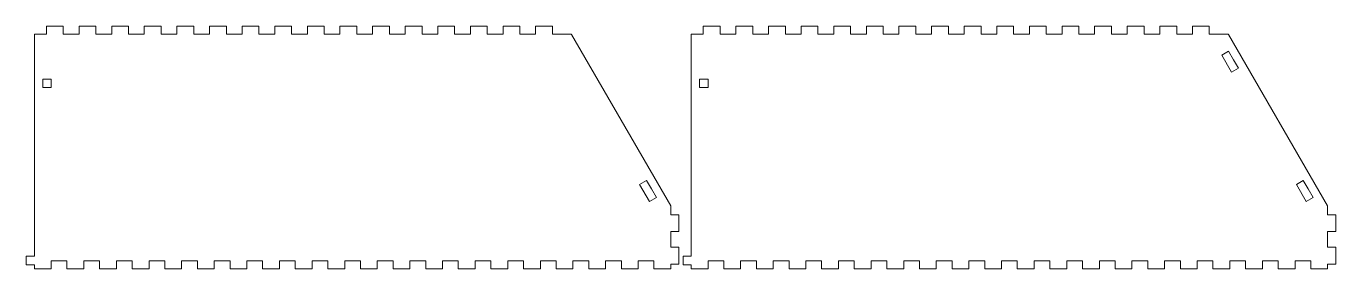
# Model space of a CAD drawing. Header units: millimetres. Extents: x -606 to 611, y -200 to 200.
# Drawn here: x -606.3 to -124.4, y -200.1 to -110.7 of the extents above; entities that cross this region are included whole.
import ezdxf

# ---------------------------------------------------------------- set-up
doc = ezdxf.new("R2010")
doc.units = ezdxf.units.MM
doc.header["$MEASUREMENT"] = 0
doc.layers.add('Camada 1', color=7, linetype='Continuous')

msp = doc.modelspace()

# ---------------------------------------------------------------- linework, layer by layer
at = {"layer": 'Camada 1', "lineweight": 20}
for points, knots in [([(-603.21, -200.05), (-603.21, -200.05), (-597.21, -200.05), (-597.21, -200.05), (-597.15, -200.05), (-597.11, -200), (-597.11, -199.95), (-597.11, -199.95), (-597.11, -197.05), (-597.11, -197.05), (-597.11, -197.05), (-591.31, -197.05), (-591.31, -197.05), (-591.31, -197.05), (-591.31, -199.95), (-591.31, -199.95), (-591.31, -200), (-591.26, -200.05), (-591.21, -200.05), (-591.21, -200.05), (-585.21, -200.05), (-585.21, -200.05), (-585.15, -200.05), (-585.11, -200), (-585.11, -199.95), (-585.11, -199.95), (-585.11, -197.05), (-585.11, -197.05), (-585.11, -197.05), (-579.31, -197.05), (-579.31, -197.05), (-579.31, -197.05), (-579.31, -199.95), (-579.31, -199.95), (-579.31, -200), (-579.26, -200.05), (-579.21, -200.05), (-579.21, -200.05), (-573.21, -200.05), (-573.21, -200.05), (-573.15, -200.05), (-573.11, -200), (-573.11, -199.95), (-573.11, -199.95), (-573.11, -197.05), (-573.11, -197.05), (-573.11, -197.05), (-567.31, -197.05), (-567.31, -197.05), (-567.31, -197.05), (-567.31, -199.95), (-567.31, -199.95), (-567.31, -200), (-567.26, -200.05), (-567.21, -200.05), (-567.21, -200.05), (-561.21, -200.05), (-561.21, -200.05), (-561.15, -200.05), (-561.11, -200), (-561.11, -199.95), (-561.11, -199.95), (-561.11, -197.05), (-561.11, -197.05), (-561.11, -197.05), (-555.31, -197.05), (-555.31, -197.05), (-555.31, -197.05), (-555.31, -199.95), (-555.31, -199.95), (-555.31, -200), (-555.26, -200.05), (-555.21, -200.05), (-555.21, -200.05), (-549.21, -200.05), (-549.21, -200.05), (-549.15, -200.05), (-549.11, -200), (-549.11, -199.95), (-549.11, -199.95), (-549.11, -197.05), (-549.11, -197.05), (-549.11, -197.05), (-543.31, -197.05), (-543.31, -197.05), (-543.31, -197.05), (-543.31, -199.95), (-543.31, -199.95), (-543.31, -200), (-543.26, -200.05), (-543.21, -200.05), (-543.21, -200.05), (-537.21, -200.05), (-537.21, -200.05), (-537.15, -200.05), (-537.11, -200), (-537.11, -199.95), (-537.11, -199.95), (-537.11, -197.05), (-537.11, -197.05), (-537.11, -197.05), (-531.31, -197.05), (-531.31, -197.05), (-531.31, -197.05), (-531.31, -199.95), (-531.31, -199.95), (-531.31, -200), (-531.26, -200.05), (-531.21, -200.05), (-531.21, -200.05), (-525.21, -200.05), (-525.21, -200.05), (-525.15, -200.05), (-525.11, -200), (-525.11, -199.95), (-525.11, -199.95), (-525.11, -197.05), (-525.11, -197.05), (-525.11, -197.05), (-519.31, -197.05), (-519.31, -197.05), (-519.31, -197.05), (-519.31, -199.95), (-519.31, -199.95), (-519.31, -200), (-519.26, -200.05), (-519.21, -200.05), (-519.21, -200.05), (-513.21, -200.05), (-513.21, -200.05), (-513.15, -200.05), (-513.11, -200), (-513.11, -199.95), (-513.11, -199.95), (-513.11, -197.05), (-513.11, -197.05), (-513.11, -197.05), (-507.31, -197.05), (-507.31, -197.05), (-507.31, -197.05), (-507.31, -199.95), (-507.31, -199.95), (-507.31, -200), (-507.26, -200.05), (-507.21, -200.05), (-507.21, -200.05), (-501.21, -200.05), (-501.21, -200.05), (-501.15, -200.05), (-501.11, -200), (-501.11, -199.95), (-501.11, -199.95), (-501.11, -197.05), (-501.11, -197.05), (-501.11, -197.05), (-495.31, -197.05), (-495.31, -197.05), (-495.31, -197.05), (-495.31, -199.95), (-495.31, -199.95), (-495.31, -200), (-495.26, -200.05), (-495.21, -200.05), (-495.21, -200.05), (-489.21, -200.05), (-489.21, -200.05), (-489.15, -200.05), (-489.11, -200), (-489.11, -199.95), (-489.11, -199.95), (-489.11, -197.05), (-489.11, -197.05), (-489.11, -197.05), (-483.31, -197.05), (-483.31, -197.05), (-483.31, -197.05), (-483.31, -199.95), (-483.31, -199.95), (-483.31, -200), (-483.26, -200.05), (-483.21, -200.05), (-483.21, -200.05), (-477.21, -200.05), (-477.21, -200.05), (-477.15, -200.05), (-477.11, -200), (-477.11, -199.95), (-477.11, -199.95), (-477.11, -197.05), (-477.11, -197.05), (-477.11, -197.05), (-471.31, -197.05), (-471.31, -197.05), (-471.31, -197.05), (-471.31, -199.95), (-471.31, -199.95), (-471.31, -200), (-471.26, -200.05), (-471.21, -200.05), (-471.21, -200.05), (-465.21, -200.05), (-465.21, -200.05), (-465.15, -200.05), (-465.11, -200), (-465.11, -199.95), (-465.11, -199.95), (-465.11, -197.05), (-465.11, -197.05), (-465.11, -197.05), (-459.31, -197.05), (-459.31, -197.05), (-459.31, -197.05), (-459.31, -199.95), (-459.31, -199.95), (-459.31, -200), (-459.26, -200.05), (-459.21, -200.05), (-459.21, -200.05), (-453.21, -200.05), (-453.21, -200.05), (-453.15, -200.05), (-453.11, -200), (-453.11, -199.95), (-453.11, -199.95), (-453.11, -197.05), (-453.11, -197.05), (-453.11, -197.05), (-447.31, -197.05), (-447.31, -197.05), (-447.31, -197.05), (-447.31, -199.95), (-447.31, -199.95), (-447.31, -200), (-447.26, -200.05), (-447.21, -200.05), (-447.21, -200.05), (-441.21, -200.05), (-441.21, -200.05), (-441.15, -200.05), (-441.11, -200), (-441.11, -199.95), (-441.11, -199.95), (-441.11, -197.05), (-441.11, -197.05), (-441.11, -197.05), (-435.31, -197.05), (-435.31, -197.05), (-435.31, -197.05), (-435.31, -199.95), (-435.31, -199.95), (-435.31, -200), (-435.26, -200.05), (-435.21, -200.05), (-435.21, -200.05), (-429.21, -200.05), (-429.21, -200.05), (-429.15, -200.05), (-429.11, -200), (-429.11, -199.95), (-429.11, -199.95), (-429.11, -197.05), (-429.11, -197.05), (-429.11, -197.05), (-423.31, -197.05), (-423.31, -197.05), (-423.31, -197.05), (-423.31, -199.95), (-423.31, -199.95), (-423.31, -200), (-423.26, -200.05), (-423.21, -200.05), (-423.21, -200.05), (-417.21, -200.05), (-417.21, -200.05), (-417.15, -200.05), (-417.11, -200), (-417.11, -199.95), (-417.11, -199.95), (-417.11, -197.05), (-417.11, -197.05), (-417.11, -197.05), (-411.31, -197.05), (-411.31, -197.05), (-411.31, -197.05), (-411.31, -199.95), (-411.31, -199.95), (-411.31, -200), (-411.26, -200.05), (-411.21, -200.05), (-411.21, -200.05), (-405.21, -200.05), (-405.21, -200.05), (-405.15, -200.05), (-405.11, -200), (-405.11, -199.95), (-405.11, -199.95), (-405.11, -197.05), (-405.11, -197.05), (-405.11, -197.05), (-399.31, -197.05), (-399.31, -197.05), (-399.31, -197.05), (-399.31, -199.95), (-399.31, -199.95), (-399.31, -200), (-399.26, -200.05), (-399.21, -200.05), (-399.21, -200.05), (-393.21, -200.05), (-393.21, -200.05), (-393.15, -200.05), (-393.11, -200), (-393.11, -199.95), (-393.11, -199.95), (-393.11, -197.05), (-393.11, -197.05), (-393.11, -197.05), (-387.31, -197.05), (-387.31, -197.05), (-387.31, -197.05), (-387.31, -199.95), (-387.31, -199.95), (-387.31, -200), (-387.26, -200.05), (-387.21, -200.05), (-387.21, -200.05), (-381.21, -200.05), (-381.21, -200.05), (-381.15, -200.05), (-381.11, -200), (-381.11, -199.95), (-381.11, -199.95), (-381.11, -197.05), (-381.11, -197.05), (-381.11, -197.05), (-375.31, -197.05), (-375.31, -197.05), (-375.31, -197.05), (-375.31, -199.95), (-375.31, -199.95), (-375.31, -200), (-375.26, -200.05), (-375.21, -200.05), (-375.21, -200.05), (-369.21, -200.05), (-369.21, -200.05), (-369.15, -200.05), (-369.11, -200), (-369.11, -199.95), (-369.11, -199.95), (-369.11, -198.3), (-369.11, -198.3), (-369.11, -198.3), (-366.21, -198.3), (-366.21, -198.3), (-366.15, -198.3), (-366.11, -198.25), (-366.11, -198.2), (-366.11, -198.2), (-366.11, -192.2), (-366.11, -192.2), (-366.11, -192.15), (-366.15, -192.1), (-366.21, -192.1), (-366.21, -192.1), (-369.11, -192.1), (-369.11, -192.1), (-369.11, -192.1), (-369.11, -186.3), (-369.11, -186.3), (-369.11, -186.3), (-366.21, -186.3), (-366.21, -186.3), (-366.15, -186.3), (-366.11, -186.25), (-366.11, -186.2), (-366.11, -186.2), (-366.11, -180.2), (-366.11, -180.2), (-366.11, -180.15), (-366.15, -180.1), (-366.21, -180.1), (-366.21, -180.1), (-369.11, -180.1), (-369.11, -180.1), (-369.11, -180.1), (-369.11, -178.45), (-369.11, -178.45), (-369.11, -178.45), (-369.11, -176.95), (-369.11, -176.95), (-369.11, -176.93), (-369.12, -176.91), (-369.12, -176.9), (-369.12, -176.9), (-405.61, -113.7), (-405.61, -113.7), (-405.63, -113.67), (-405.66, -113.65), (-405.7, -113.65), (-405.7, -113.65), (-408.3, -113.65), (-408.3, -113.65), (-408.3, -113.65), (-412.65, -113.65), (-412.65, -113.65), (-412.65, -113.65), (-412.65, -110.75), (-412.65, -110.75), (-412.65, -110.69), (-412.7, -110.65), (-412.75, -110.65), (-412.75, -110.65), (-418.75, -110.65), (-418.75, -110.65), (-418.81, -110.65), (-418.85, -110.69), (-418.85, -110.75), (-418.85, -110.75), (-418.85, -113.65), (-418.85, -113.65), (-418.85, -113.65), (-424.65, -113.65), (-424.65, -113.65), (-424.65, -113.65), (-424.65, -110.75), (-424.65, -110.75), (-424.65, -110.69), (-424.7, -110.65), (-424.75, -110.65), (-424.75, -110.65), (-430.75, -110.65), (-430.75, -110.65), (-430.81, -110.65), (-430.85, -110.69), (-430.85, -110.75), (-430.85, -110.75), (-430.85, -113.65), (-430.85, -113.65), (-430.85, -113.65), (-436.65, -113.65), (-436.65, -113.65), (-436.65, -113.65), (-436.65, -110.75), (-436.65, -110.75), (-436.65, -110.69), (-436.7, -110.65), (-436.75, -110.65), (-436.75, -110.65), (-442.75, -110.65), (-442.75, -110.65), (-442.81, -110.65), (-442.85, -110.69), (-442.85, -110.75), (-442.85, -110.75), (-442.85, -113.65), (-442.85, -113.65), (-442.85, -113.65), (-448.65, -113.65), (-448.65, -113.65), (-448.65, -113.65), (-448.65, -110.75), (-448.65, -110.75), (-448.65, -110.69), (-448.7, -110.65), (-448.75, -110.65), (-448.75, -110.65), (-454.75, -110.65), (-454.75, -110.65), (-454.81, -110.65), (-454.85, -110.69), (-454.85, -110.75), (-454.85, -110.75), (-454.85, -113.65), (-454.85, -113.65), (-454.85, -113.65), (-460.65, -113.65), (-460.65, -113.65), (-460.65, -113.65), (-460.65, -110.75), (-460.65, -110.75), (-460.65, -110.69), (-460.7, -110.65), (-460.75, -110.65), (-460.75, -110.65), (-466.75, -110.65), (-466.75, -110.65), (-466.81, -110.65), (-466.85, -110.69), (-466.85, -110.75), (-466.85, -110.75), (-466.85, -113.65), (-466.85, -113.65), (-466.85, -113.65), (-472.65, -113.65), (-472.65, -113.65), (-472.65, -113.65), (-472.65, -110.75), (-472.65, -110.75), (-472.65, -110.69), (-472.7, -110.65), (-472.75, -110.65), (-472.75, -110.65), (-478.75, -110.65), (-478.75, -110.65), (-478.81, -110.65), (-478.85, -110.69), (-478.85, -110.75), (-478.85, -110.75), (-478.85, -113.65), (-478.85, -113.65), (-478.85, -113.65), (-484.65, -113.65), (-484.65, -113.65), (-484.65, -113.65), (-484.65, -110.75), (-484.65, -110.75), (-484.65, -110.69), (-484.7, -110.65), (-484.75, -110.65), (-484.75, -110.65), (-490.75, -110.65), (-490.75, -110.65), (-490.81, -110.65), (-490.85, -110.69), (-490.85, -110.75), (-490.85, -110.75), (-490.85, -113.65), (-490.85, -113.65), (-490.85, -113.65), (-496.65, -113.65), (-496.65, -113.65), (-496.65, -113.65), (-496.65, -110.75), (-496.65, -110.75), (-496.65, -110.69), (-496.7, -110.65), (-496.75, -110.65), (-496.75, -110.65), (-502.75, -110.65), (-502.75, -110.65), (-502.81, -110.65), (-502.85, -110.69), (-502.85, -110.75), (-502.85, -110.75), (-502.85, -113.65), (-502.85, -113.65), (-502.85, -113.65), (-508.65, -113.65), (-508.65, -113.65), (-508.65, -113.65), (-508.65, -110.75), (-508.65, -110.75), (-508.65, -110.69), (-508.7, -110.65), (-508.75, -110.65), (-508.75, -110.65), (-514.75, -110.65), (-514.75, -110.65), (-514.81, -110.65), (-514.85, -110.69), (-514.85, -110.75), (-514.85, -110.75), (-514.85, -113.65), (-514.85, -113.65), (-514.85, -113.65), (-520.65, -113.65), (-520.65, -113.65), (-520.65, -113.65), (-520.65, -110.75), (-520.65, -110.75), (-520.65, -110.69), (-520.7, -110.65), (-520.75, -110.65), (-520.75, -110.65), (-526.75, -110.65), (-526.75, -110.65), (-526.81, -110.65), (-526.85, -110.69), (-526.85, -110.75), (-526.85, -110.75), (-526.85, -113.65), (-526.85, -113.65), (-526.85, -113.65), (-532.65, -113.65), (-532.65, -113.65), (-532.65, -113.65), (-532.65, -110.75), (-532.65, -110.75), (-532.65, -110.69), (-532.7, -110.65), (-532.75, -110.65), (-532.75, -110.65), (-538.75, -110.65), (-538.75, -110.65), (-538.81, -110.65), (-538.85, -110.69), (-538.85, -110.75), (-538.85, -110.75), (-538.85, -113.65), (-538.85, -113.65), (-538.85, -113.65), (-544.65, -113.65), (-544.65, -113.65), (-544.65, -113.65), (-544.65, -110.75), (-544.65, -110.75), (-544.65, -110.69), (-544.7, -110.65), (-544.75, -110.65), (-544.75, -110.65), (-550.75, -110.65), (-550.75, -110.65), (-550.81, -110.65), (-550.85, -110.69), (-550.85, -110.75), (-550.85, -110.75), (-550.85, -113.65), (-550.85, -113.65), (-550.85, -113.65), (-556.65, -113.65), (-556.65, -113.65), (-556.65, -113.65), (-556.65, -110.75), (-556.65, -110.75), (-556.65, -110.69), (-556.7, -110.65), (-556.75, -110.65), (-556.75, -110.65), (-562.75, -110.65), (-562.75, -110.65), (-562.81, -110.65), (-562.85, -110.69), (-562.85, -110.75), (-562.85, -110.75), (-562.85, -113.65), (-562.85, -113.65), (-562.85, -113.65), (-568.65, -113.65), (-568.65, -113.65), (-568.65, -113.65), (-568.65, -110.75), (-568.65, -110.75), (-568.65, -110.69), (-568.7, -110.65), (-568.75, -110.65), (-568.75, -110.65), (-574.75, -110.65), (-574.75, -110.65), (-574.81, -110.65), (-574.85, -110.69), (-574.85, -110.75), (-574.85, -110.75), (-574.85, -113.65), (-574.85, -113.65), (-574.85, -113.65), (-580.65, -113.65), (-580.65, -113.65), (-580.65, -113.65), (-580.65, -110.75), (-580.65, -110.75), (-580.65, -110.69), (-580.7, -110.65), (-580.75, -110.65), (-580.75, -110.65), (-586.75, -110.65), (-586.75, -110.65), (-586.81, -110.65), (-586.85, -110.69), (-586.85, -110.75), (-586.85, -110.75), (-586.85, -113.65), (-586.85, -113.65), (-586.85, -113.65), (-592.65, -113.65), (-592.65, -113.65), (-592.65, -113.65), (-592.65, -110.75), (-592.65, -110.75), (-592.65, -110.69), (-592.7, -110.65), (-592.75, -110.65), (-592.75, -110.65), (-598.75, -110.65), (-598.75, -110.65), (-598.81, -110.65), (-598.85, -110.69), (-598.85, -110.75), (-598.85, -110.75), (-598.85, -113.65), (-598.85, -113.65), (-598.85, -113.65), (-603.21, -113.65), (-603.21, -113.65), (-603.26, -113.65), (-603.31, -113.69), (-603.31, -113.75), (-603.31, -113.75), (-603.31, -193.95), (-603.31, -193.95), (-603.31, -193.95), (-603.31, -195.35), (-603.31, -195.35), (-603.31, -195.35), (-606.21, -195.35), (-606.21, -195.35), (-606.26, -195.35), (-606.31, -195.4), (-606.31, -195.45), (-606.31, -195.45), (-606.31, -198.45), (-606.31, -198.45), (-606.31, -198.5), (-606.26, -198.55), (-606.21, -198.55), (-606.21, -198.55), (-603.31, -198.55), (-603.31, -198.55), (-603.31, -198.55), (-603.31, -199.95), (-603.31, -199.95), (-603.31, -200), (-603.26, -200.05), (-603.21, -200.05)], [0, 0, 0, 0, 0.004149, 0.004149, 0.004149, 0.008299, 0.008299, 0.008299, 0.012448, 0.012448, 0.012448, 0.016598, 0.016598, 0.016598, 0.020747, 0.020747, 0.020747, 0.024896, 0.024896, 0.024896, 0.029046, 0.029046, 0.029046, 0.033195, 0.033195, 0.033195, 0.037344, 0.037344, 0.037344, 0.041494, 0.041494, 0.041494, 0.045643, 0.045643, 0.045643, 0.049793, 0.049793, 0.049793, 0.053942, 0.053942, 0.053942, 0.058091, 0.058091, 0.058091, 0.062241, 0.062241, 0.062241, 0.06639, 0.06639, 0.06639, 0.070539, 0.070539, 0.070539, 0.074689, 0.074689, 0.074689, 0.078838, 0.078838, 0.078838, 0.082988, 0.082988, 0.082988, 0.087137, 0.087137, 0.087137, 0.091286, 0.091286, 0.091286, 0.095436, 0.095436, 0.095436, 0.099585, 0.099585, 0.099585, 0.103734, 0.103734, 0.103734, 0.107884, 0.107884, 0.107884, 0.112033, 0.112033, 0.112033, 0.116183, 0.116183, 0.116183, 0.120332, 0.120332, 0.120332, 0.124481, 0.124481, 0.124481, 0.128631, 0.128631, 0.128631, 0.13278, 0.13278, 0.13278, 0.136929, 0.136929, 0.136929, 0.141079, 0.141079, 0.141079, 0.145228, 0.145228, 0.145228, 0.149378, 0.149378, 0.149378, 0.153527, 0.153527, 0.153527, 0.157676, 0.157676, 0.157676, 0.161826, 0.161826, 0.161826, 0.165975, 0.165975, 0.165975, 0.170124, 0.170124, 0.170124, 0.174274, 0.174274, 0.174274, 0.178423, 0.178423, 0.178423, 0.182573, 0.182573, 0.182573, 0.186722, 0.186722, 0.186722, 0.190871, 0.190871, 0.190871, 0.195021, 0.195021, 0.195021, 0.19917, 0.19917, 0.19917, 0.20332, 0.20332, 0.20332, 0.207469, 0.207469, 0.207469, 0.211618, 0.211618, 0.211618, 0.215768, 0.215768, 0.215768, 0.219917, 0.219917, 0.219917, 0.224066, 0.224066, 0.224066, 0.228216, 0.228216, 0.228216, 0.232365, 0.232365, 0.232365, 0.236515, 0.236515, 0.236515, 0.240664, 0.240664, 0.240664, 0.244813, 0.244813, 0.244813, 0.248963, 0.248963, 0.248963, 0.253112, 0.253112, 0.253112, 0.257261, 0.257261, 0.257261, 0.261411, 0.261411, 0.261411, 0.26556, 0.26556, 0.26556, 0.26971, 0.26971, 0.26971, 0.273859, 0.273859, 0.273859, 0.278008, 0.278008, 0.278008, 0.282158, 0.282158, 0.282158, 0.286307, 0.286307, 0.286307, 0.290456, 0.290456, 0.290456, 0.294606, 0.294606, 0.294606, 0.298755, 0.298755, 0.298755, 0.302905, 0.302905, 0.302905, 0.307054, 0.307054, 0.307054, 0.311203, 0.311203, 0.311203, 0.315353, 0.315353, 0.315353, 0.319502, 0.319502, 0.319502, 0.323651, 0.323651, 0.323651, 0.327801, 0.327801, 0.327801, 0.33195, 0.33195, 0.33195, 0.3361, 0.3361, 0.3361, 0.340249, 0.340249, 0.340249, 0.344398, 0.344398, 0.344398, 0.348548, 0.348548, 0.348548, 0.352697, 0.352697, 0.352697, 0.356846, 0.356846, 0.356846, 0.360996, 0.360996, 0.360996, 0.365145, 0.365145, 0.365145, 0.369295, 0.369295, 0.369295, 0.373444, 0.373444, 0.373444, 0.377593, 0.377593, 0.377593, 0.381743, 0.381743, 0.381743, 0.385892, 0.385892, 0.385892, 0.390041, 0.390041, 0.390041, 0.394191, 0.394191, 0.394191, 0.39834, 0.39834, 0.39834, 0.40249, 0.40249, 0.40249, 0.406639, 0.406639, 0.406639, 0.410788, 0.410788, 0.410788, 0.414938, 0.414938, 0.414938, 0.419087, 0.419087, 0.419087, 0.423237, 0.423237, 0.423237, 0.427386, 0.427386, 0.427386, 0.431535, 0.431535, 0.431535, 0.435685, 0.435685, 0.435685, 0.439834, 0.439834, 0.439834, 0.443983, 0.443983, 0.443983, 0.448133, 0.448133, 0.448133, 0.452282, 0.452282, 0.452282, 0.456432, 0.456432, 0.456432, 0.460581, 0.460581, 0.460581, 0.46473, 0.46473, 0.46473, 0.46888, 0.46888, 0.46888, 0.473029, 0.473029, 0.473029, 0.477178, 0.477178, 0.477178, 0.481328, 0.481328, 0.481328, 0.485477, 0.485477, 0.485477, 0.489627, 0.489627, 0.489627, 0.493776, 0.493776, 0.493776, 0.497925, 0.497925, 0.497925, 0.502075, 0.502075, 0.502075, 0.506224, 0.506224, 0.506224, 0.510373, 0.510373, 0.510373, 0.514523, 0.514523, 0.514523, 0.518672, 0.518672, 0.518672, 0.522822, 0.522822, 0.522822, 0.526971, 0.526971, 0.526971, 0.53112, 0.53112, 0.53112, 0.53527, 0.53527, 0.53527, 0.539419, 0.539419, 0.539419, 0.543568, 0.543568, 0.543568, 0.547718, 0.547718, 0.547718, 0.551867, 0.551867, 0.551867, 0.556017, 0.556017, 0.556017, 0.560166, 0.560166, 0.560166, 0.564315, 0.564315, 0.564315, 0.568465, 0.568465, 0.568465, 0.572614, 0.572614, 0.572614, 0.576763, 0.576763, 0.576763, 0.580913, 0.580913, 0.580913, 0.585062, 0.585062, 0.585062, 0.589212, 0.589212, 0.589212, 0.593361, 0.593361, 0.593361, 0.59751, 0.59751, 0.59751, 0.60166, 0.60166, 0.60166, 0.605809, 0.605809, 0.605809, 0.609959, 0.609959, 0.609959, 0.614108, 0.614108, 0.614108, 0.618257, 0.618257, 0.618257, 0.622407, 0.622407, 0.622407, 0.626556, 0.626556, 0.626556, 0.630705, 0.630705, 0.630705, 0.634855, 0.634855, 0.634855, 0.639004, 0.639004, 0.639004, 0.643154, 0.643154, 0.643154, 0.647303, 0.647303, 0.647303, 0.651452, 0.651452, 0.651452, 0.655602, 0.655602, 0.655602, 0.659751, 0.659751, 0.659751, 0.6639, 0.6639, 0.6639, 0.66805, 0.66805, 0.66805, 0.672199, 0.672199, 0.672199, 0.676349, 0.676349, 0.676349, 0.680498, 0.680498, 0.680498, 0.684647, 0.684647, 0.684647, 0.688797, 0.688797, 0.688797, 0.692946, 0.692946, 0.692946, 0.697095, 0.697095, 0.697095, 0.701245, 0.701245, 0.701245, 0.705394, 0.705394, 0.705394, 0.709544, 0.709544, 0.709544, 0.713693, 0.713693, 0.713693, 0.717842, 0.717842, 0.717842, 0.721992, 0.721992, 0.721992, 0.726141, 0.726141, 0.726141, 0.73029, 0.73029, 0.73029, 0.73444, 0.73444, 0.73444, 0.738589, 0.738589, 0.738589, 0.742739, 0.742739, 0.742739, 0.746888, 0.746888, 0.746888, 0.751037, 0.751037, 0.751037, 0.755187, 0.755187, 0.755187, 0.759336, 0.759336, 0.759336, 0.763485, 0.763485, 0.763485, 0.767635, 0.767635, 0.767635, 0.771784, 0.771784, 0.771784, 0.775934, 0.775934, 0.775934, 0.780083, 0.780083, 0.780083, 0.784232, 0.784232, 0.784232, 0.788382, 0.788382, 0.788382, 0.792531, 0.792531, 0.792531, 0.79668, 0.79668, 0.79668, 0.80083, 0.80083, 0.80083, 0.804979, 0.804979, 0.804979, 0.809129, 0.809129, 0.809129, 0.813278, 0.813278, 0.813278, 0.817427, 0.817427, 0.817427, 0.821577, 0.821577, 0.821577, 0.825726, 0.825726, 0.825726, 0.829876, 0.829876, 0.829876, 0.834025, 0.834025, 0.834025, 0.838174, 0.838174, 0.838174, 0.842324, 0.842324, 0.842324, 0.846473, 0.846473, 0.846473, 0.850622, 0.850622, 0.850622, 0.854772, 0.854772, 0.854772, 0.858921, 0.858921, 0.858921, 0.863071, 0.863071, 0.863071, 0.86722, 0.86722, 0.86722, 0.871369, 0.871369, 0.871369, 0.875519, 0.875519, 0.875519, 0.879668, 0.879668, 0.879668, 0.883817, 0.883817, 0.883817, 0.887967, 0.887967, 0.887967, 0.892116, 0.892116, 0.892116, 0.896266, 0.896266, 0.896266, 0.900415, 0.900415, 0.900415, 0.904564, 0.904564, 0.904564, 0.908714, 0.908714, 0.908714, 0.912863, 0.912863, 0.912863, 0.917012, 0.917012, 0.917012, 0.921162, 0.921162, 0.921162, 0.925311, 0.925311, 0.925311, 0.929461, 0.929461, 0.929461, 0.93361, 0.93361, 0.93361, 0.937759, 0.937759, 0.937759, 0.941909, 0.941909, 0.941909, 0.946058, 0.946058, 0.946058, 0.950207, 0.950207, 0.950207, 0.954357, 0.954357, 0.954357, 0.958506, 0.958506, 0.958506, 0.962656, 0.962656, 0.962656, 0.966805, 0.966805, 0.966805, 0.970954, 0.970954, 0.970954, 0.975104, 0.975104, 0.975104, 0.979253, 0.979253, 0.979253, 0.983402, 0.983402, 0.983402, 0.987552, 0.987552, 0.987552, 0.991701, 0.991701, 0.991701, 0.995851, 0.995851, 0.995851, 1, 1, 1, 1]), ([(-361.51, -200.05), (-361.51, -200.05), (-355.51, -200.05), (-355.51, -200.05), (-355.45, -200.05), (-355.41, -200), (-355.41, -199.95), (-355.41, -199.95), (-355.41, -197.05), (-355.41, -197.05), (-355.41, -197.05), (-349.61, -197.05), (-349.61, -197.05), (-349.61, -197.05), (-349.61, -199.95), (-349.61, -199.95), (-349.61, -200), (-349.56, -200.05), (-349.51, -200.05), (-349.51, -200.05), (-343.51, -200.05), (-343.51, -200.05), (-343.45, -200.05), (-343.41, -200), (-343.41, -199.95), (-343.41, -199.95), (-343.41, -197.05), (-343.41, -197.05), (-343.41, -197.05), (-337.61, -197.05), (-337.61, -197.05), (-337.61, -197.05), (-337.61, -199.95), (-337.61, -199.95), (-337.61, -200), (-337.56, -200.05), (-337.51, -200.05), (-337.51, -200.05), (-331.51, -200.05), (-331.51, -200.05), (-331.45, -200.05), (-331.41, -200), (-331.41, -199.95), (-331.41, -199.95), (-331.41, -197.05), (-331.41, -197.05), (-331.41, -197.05), (-325.61, -197.05), (-325.61, -197.05), (-325.61, -197.05), (-325.61, -199.95), (-325.61, -199.95), (-325.61, -200), (-325.56, -200.05), (-325.51, -200.05), (-325.51, -200.05), (-319.51, -200.05), (-319.51, -200.05), (-319.45, -200.05), (-319.41, -200), (-319.41, -199.95), (-319.41, -199.95), (-319.41, -197.05), (-319.41, -197.05), (-319.41, -197.05), (-313.61, -197.05), (-313.61, -197.05), (-313.61, -197.05), (-313.61, -199.95), (-313.61, -199.95), (-313.61, -200), (-313.56, -200.05), (-313.51, -200.05), (-313.51, -200.05), (-307.51, -200.05), (-307.51, -200.05), (-307.45, -200.05), (-307.41, -200), (-307.41, -199.95), (-307.41, -199.95), (-307.41, -197.05), (-307.41, -197.05), (-307.41, -197.05), (-301.61, -197.05), (-301.61, -197.05), (-301.61, -197.05), (-301.61, -199.95), (-301.61, -199.95), (-301.61, -200), (-301.56, -200.05), (-301.51, -200.05), (-301.51, -200.05), (-295.51, -200.05), (-295.51, -200.05), (-295.45, -200.05), (-295.41, -200), (-295.41, -199.95), (-295.41, -199.95), (-295.41, -197.05), (-295.41, -197.05), (-295.41, -197.05), (-289.61, -197.05), (-289.61, -197.05), (-289.61, -197.05), (-289.61, -199.95), (-289.61, -199.95), (-289.61, -200), (-289.56, -200.05), (-289.51, -200.05), (-289.51, -200.05), (-283.51, -200.05), (-283.51, -200.05), (-283.45, -200.05), (-283.41, -200), (-283.41, -199.95), (-283.41, -199.95), (-283.41, -197.05), (-283.41, -197.05), (-283.41, -197.05), (-277.61, -197.05), (-277.61, -197.05), (-277.61, -197.05), (-277.61, -199.95), (-277.61, -199.95), (-277.61, -200), (-277.56, -200.05), (-277.51, -200.05), (-277.51, -200.05), (-271.51, -200.05), (-271.51, -200.05), (-271.45, -200.05), (-271.41, -200), (-271.41, -199.95), (-271.41, -199.95), (-271.41, -197.05), (-271.41, -197.05), (-271.41, -197.05), (-265.61, -197.05), (-265.61, -197.05), (-265.61, -197.05), (-265.61, -199.95), (-265.61, -199.95), (-265.61, -200), (-265.56, -200.05), (-265.51, -200.05), (-265.51, -200.05), (-259.51, -200.05), (-259.51, -200.05), (-259.45, -200.05), (-259.41, -200), (-259.41, -199.95), (-259.41, -199.95), (-259.41, -197.05), (-259.41, -197.05), (-259.41, -197.05), (-253.61, -197.05), (-253.61, -197.05), (-253.61, -197.05), (-253.61, -199.95), (-253.61, -199.95), (-253.61, -200), (-253.56, -200.05), (-253.51, -200.05), (-253.51, -200.05), (-247.51, -200.05), (-247.51, -200.05), (-247.46, -200.05), (-247.41, -200), (-247.41, -199.95), (-247.41, -199.95), (-247.41, -197.05), (-247.41, -197.05), (-247.41, -197.05), (-241.61, -197.05), (-241.61, -197.05), (-241.61, -197.05), (-241.61, -199.95), (-241.61, -199.95), (-241.61, -200), (-241.56, -200.05), (-241.51, -200.05), (-241.51, -200.05), (-235.51, -200.05), (-235.51, -200.05), (-235.46, -200.05), (-235.41, -200), (-235.41, -199.95), (-235.41, -199.95), (-235.41, -197.05), (-235.41, -197.05), (-235.41, -197.05), (-229.61, -197.05), (-229.61, -197.05), (-229.61, -197.05), (-229.61, -199.95), (-229.61, -199.95), (-229.61, -200), (-229.56, -200.05), (-229.51, -200.05), (-229.51, -200.05), (-223.51, -200.05), (-223.51, -200.05), (-223.46, -200.05), (-223.41, -200), (-223.41, -199.95), (-223.41, -199.95), (-223.41, -197.05), (-223.41, -197.05), (-223.41, -197.05), (-217.61, -197.05), (-217.61, -197.05), (-217.61, -197.05), (-217.61, -199.95), (-217.61, -199.95), (-217.61, -200), (-217.56, -200.05), (-217.51, -200.05), (-217.51, -200.05), (-211.51, -200.05), (-211.51, -200.05), (-211.46, -200.05), (-211.41, -200), (-211.41, -199.95), (-211.41, -199.95), (-211.41, -197.05), (-211.41, -197.05), (-211.41, -197.05), (-205.61, -197.05), (-205.61, -197.05), (-205.61, -197.05), (-205.61, -199.95), (-205.61, -199.95), (-205.61, -200), (-205.56, -200.05), (-205.51, -200.05), (-205.51, -200.05), (-199.51, -200.05), (-199.51, -200.05), (-199.46, -200.05), (-199.41, -200), (-199.41, -199.95), (-199.41, -199.95), (-199.41, -197.05), (-199.41, -197.05), (-199.41, -197.05), (-193.61, -197.05), (-193.61, -197.05), (-193.61, -197.05), (-193.61, -199.95), (-193.61, -199.95), (-193.61, -200), (-193.56, -200.05), (-193.51, -200.05), (-193.51, -200.05), (-187.51, -200.05), (-187.51, -200.05), (-187.46, -200.05), (-187.41, -200), (-187.41, -199.95), (-187.41, -199.95), (-187.41, -197.05), (-187.41, -197.05), (-187.41, -197.05), (-181.61, -197.05), (-181.61, -197.05), (-181.61, -197.05), (-181.61, -199.95), (-181.61, -199.95), (-181.61, -200), (-181.56, -200.05), (-181.51, -200.05), (-181.51, -200.05), (-175.51, -200.05), (-175.51, -200.05), (-175.46, -200.05), (-175.41, -200), (-175.41, -199.95), (-175.41, -199.95), (-175.41, -197.05), (-175.41, -197.05), (-175.41, -197.05), (-169.61, -197.05), (-169.61, -197.05), (-169.61, -197.05), (-169.61, -199.95), (-169.61, -199.95), (-169.61, -200), (-169.56, -200.05), (-169.51, -200.05), (-169.51, -200.05), (-163.51, -200.05), (-163.51, -200.05), (-163.46, -200.05), (-163.41, -200), (-163.41, -199.95), (-163.41, -199.95), (-163.41, -197.05), (-163.41, -197.05), (-163.41, -197.05), (-157.61, -197.05), (-157.61, -197.05), (-157.61, -197.05), (-157.61, -199.95), (-157.61, -199.95), (-157.61, -200), (-157.56, -200.05), (-157.51, -200.05), (-157.51, -200.05), (-151.51, -200.05), (-151.51, -200.05), (-151.46, -200.05), (-151.41, -200), (-151.41, -199.95), (-151.41, -199.95), (-151.41, -197.05), (-151.41, -197.05), (-151.41, -197.05), (-145.61, -197.05), (-145.61, -197.05), (-145.61, -197.05), (-145.61, -199.95), (-145.61, -199.95), (-145.61, -200), (-145.56, -200.05), (-145.51, -200.05), (-145.51, -200.05), (-139.51, -200.05), (-139.51, -200.05), (-139.46, -200.05), (-139.41, -200), (-139.41, -199.95), (-139.41, -199.95), (-139.41, -197.05), (-139.41, -197.05), (-139.41, -197.05), (-133.61, -197.05), (-133.61, -197.05), (-133.61, -197.05), (-133.61, -199.95), (-133.61, -199.95), (-133.61, -200), (-133.56, -200.05), (-133.51, -200.05), (-133.51, -200.05), (-127.51, -200.05), (-127.51, -200.05), (-127.45, -200.05), (-127.41, -200), (-127.41, -199.95), (-127.41, -199.95), (-127.41, -198.3), (-127.41, -198.3), (-127.41, -198.3), (-124.51, -198.3), (-124.51, -198.3), (-124.45, -198.3), (-124.41, -198.25), (-124.41, -198.2), (-124.41, -198.2), (-124.41, -192.2), (-124.41, -192.2), (-124.41, -192.15), (-124.45, -192.1), (-124.51, -192.1), (-124.51, -192.1), (-127.41, -192.1), (-127.41, -192.1), (-127.41, -192.1), (-127.41, -186.3), (-127.41, -186.3), (-127.41, -186.3), (-124.51, -186.3), (-124.51, -186.3), (-124.45, -186.3), (-124.41, -186.25), (-124.41, -186.2), (-124.41, -186.2), (-124.41, -180.2), (-124.41, -180.2), (-124.41, -180.15), (-124.45, -180.1), (-124.51, -180.1), (-124.51, -180.1), (-127.41, -180.1), (-127.41, -180.1), (-127.41, -180.1), (-127.41, -178.45), (-127.41, -178.45), (-127.41, -178.45), (-127.41, -176.95), (-127.41, -176.95), (-127.41, -176.93), (-127.42, -176.91), (-127.42, -176.9), (-127.42, -176.9), (-163.91, -113.7), (-163.91, -113.7), (-163.93, -113.67), (-163.96, -113.65), (-164, -113.65), (-164, -113.65), (-166.6, -113.65), (-166.6, -113.65), (-166.6, -113.65), (-170.95, -113.65), (-170.95, -113.65), (-170.95, -113.65), (-170.95, -110.75), (-170.95, -110.75), (-170.95, -110.69), (-171, -110.65), (-171.05, -110.65), (-171.05, -110.65), (-177.05, -110.65), (-177.05, -110.65), (-177.11, -110.65), (-177.15, -110.69), (-177.15, -110.75), (-177.15, -110.75), (-177.15, -113.65), (-177.15, -113.65), (-177.15, -113.65), (-182.95, -113.65), (-182.95, -113.65), (-182.95, -113.65), (-182.95, -110.75), (-182.95, -110.75), (-182.95, -110.69), (-183, -110.65), (-183.05, -110.65), (-183.05, -110.65), (-189.05, -110.65), (-189.05, -110.65), (-189.11, -110.65), (-189.15, -110.69), (-189.15, -110.75), (-189.15, -110.75), (-189.15, -113.65), (-189.15, -113.65), (-189.15, -113.65), (-194.95, -113.65), (-194.95, -113.65), (-194.95, -113.65), (-194.95, -110.75), (-194.95, -110.75), (-194.95, -110.69), (-195, -110.65), (-195.05, -110.65), (-195.05, -110.65), (-201.05, -110.65), (-201.05, -110.65), (-201.11, -110.65), (-201.15, -110.69), (-201.15, -110.75), (-201.15, -110.75), (-201.15, -113.65), (-201.15, -113.65), (-201.15, -113.65), (-206.95, -113.65), (-206.95, -113.65), (-206.95, -113.65), (-206.95, -110.75), (-206.95, -110.75), (-206.95, -110.69), (-207, -110.65), (-207.05, -110.65), (-207.05, -110.65), (-213.05, -110.65), (-213.05, -110.65), (-213.11, -110.65), (-213.15, -110.69), (-213.15, -110.75), (-213.15, -110.75), (-213.15, -113.65), (-213.15, -113.65), (-213.15, -113.65), (-218.95, -113.65), (-218.95, -113.65), (-218.95, -113.65), (-218.95, -110.75), (-218.95, -110.75), (-218.95, -110.69), (-219, -110.65), (-219.05, -110.65), (-219.05, -110.65), (-225.05, -110.65), (-225.05, -110.65), (-225.11, -110.65), (-225.15, -110.69), (-225.15, -110.75), (-225.15, -110.75), (-225.15, -113.65), (-225.15, -113.65), (-225.15, -113.65), (-230.95, -113.65), (-230.95, -113.65), (-230.95, -113.65), (-230.95, -110.75), (-230.95, -110.75), (-230.95, -110.69), (-231, -110.65), (-231.05, -110.65), (-231.05, -110.65), (-237.05, -110.65), (-237.05, -110.65), (-237.11, -110.65), (-237.15, -110.69), (-237.15, -110.75), (-237.15, -110.75), (-237.15, -113.65), (-237.15, -113.65), (-237.15, -113.65), (-242.95, -113.65), (-242.95, -113.65), (-242.95, -113.65), (-242.95, -110.75), (-242.95, -110.75), (-242.95, -110.69), (-243, -110.65), (-243.05, -110.65), (-243.05, -110.65), (-249.05, -110.65), (-249.05, -110.65), (-249.11, -110.65), (-249.15, -110.69), (-249.15, -110.75), (-249.15, -110.75), (-249.15, -113.65), (-249.15, -113.65), (-249.15, -113.65), (-254.95, -113.65), (-254.95, -113.65), (-254.95, -113.65), (-254.95, -110.75), (-254.95, -110.75), (-254.95, -110.69), (-255, -110.65), (-255.05, -110.65), (-255.05, -110.65), (-261.05, -110.65), (-261.05, -110.65), (-261.11, -110.65), (-261.15, -110.69), (-261.15, -110.75), (-261.15, -110.75), (-261.15, -113.65), (-261.15, -113.65), (-261.15, -113.65), (-266.95, -113.65), (-266.95, -113.65), (-266.95, -113.65), (-266.95, -110.75), (-266.95, -110.75), (-266.95, -110.69), (-267, -110.65), (-267.05, -110.65), (-267.05, -110.65), (-273.05, -110.65), (-273.05, -110.65), (-273.11, -110.65), (-273.15, -110.69), (-273.15, -110.75), (-273.15, -110.75), (-273.15, -113.65), (-273.15, -113.65), (-273.15, -113.65), (-278.95, -113.65), (-278.95, -113.65), (-278.95, -113.65), (-278.95, -110.75), (-278.95, -110.75), (-278.95, -110.69), (-279, -110.65), (-279.05, -110.65), (-279.05, -110.65), (-285.05, -110.65), (-285.05, -110.65), (-285.11, -110.65), (-285.15, -110.69), (-285.15, -110.75), (-285.15, -110.75), (-285.15, -113.65), (-285.15, -113.65), (-285.15, -113.65), (-290.95, -113.65), (-290.95, -113.65), (-290.95, -113.65), (-290.95, -110.75), (-290.95, -110.75), (-290.95, -110.69), (-291, -110.65), (-291.05, -110.65), (-291.05, -110.65), (-297.05, -110.65), (-297.05, -110.65), (-297.11, -110.65), (-297.15, -110.69), (-297.15, -110.75), (-297.15, -110.75), (-297.15, -113.65), (-297.15, -113.65), (-297.15, -113.65), (-302.95, -113.65), (-302.95, -113.65), (-302.95, -113.65), (-302.95, -110.75), (-302.95, -110.75), (-302.95, -110.69), (-303, -110.65), (-303.05, -110.65), (-303.05, -110.65), (-309.05, -110.65), (-309.05, -110.65), (-309.11, -110.65), (-309.15, -110.69), (-309.15, -110.75), (-309.15, -110.75), (-309.15, -113.65), (-309.15, -113.65), (-309.15, -113.65), (-314.95, -113.65), (-314.95, -113.65), (-314.95, -113.65), (-314.95, -110.75), (-314.95, -110.75), (-314.95, -110.69), (-315, -110.65), (-315.05, -110.65), (-315.05, -110.65), (-321.05, -110.65), (-321.05, -110.65), (-321.11, -110.65), (-321.15, -110.69), (-321.15, -110.75), (-321.15, -110.75), (-321.15, -113.65), (-321.15, -113.65), (-321.15, -113.65), (-326.95, -113.65), (-326.95, -113.65), (-326.95, -113.65), (-326.95, -110.75), (-326.95, -110.75), (-326.95, -110.69), (-327, -110.65), (-327.05, -110.65), (-327.05, -110.65), (-333.05, -110.65), (-333.05, -110.65), (-333.11, -110.65), (-333.15, -110.69), (-333.15, -110.75), (-333.15, -110.75), (-333.15, -113.65), (-333.15, -113.65), (-333.15, -113.65), (-338.95, -113.65), (-338.95, -113.65), (-338.95, -113.65), (-338.95, -110.75), (-338.95, -110.75), (-338.95, -110.69), (-339, -110.65), (-339.05, -110.65), (-339.05, -110.65), (-345.05, -110.65), (-345.05, -110.65), (-345.11, -110.65), (-345.15, -110.69), (-345.15, -110.75), (-345.15, -110.75), (-345.15, -113.65), (-345.15, -113.65), (-345.15, -113.65), (-350.95, -113.65), (-350.95, -113.65), (-350.95, -113.65), (-350.95, -110.75), (-350.95, -110.75), (-350.95, -110.69), (-351, -110.65), (-351.05, -110.65), (-351.05, -110.65), (-357.05, -110.65), (-357.05, -110.65), (-357.11, -110.65), (-357.15, -110.69), (-357.15, -110.75), (-357.15, -110.75), (-357.15, -113.65), (-357.15, -113.65), (-357.15, -113.65), (-361.51, -113.65), (-361.51, -113.65), (-361.56, -113.65), (-361.61, -113.69), (-361.61, -113.75), (-361.61, -113.75), (-361.61, -193.95), (-361.61, -193.95), (-361.61, -193.95), (-361.61, -195.35), (-361.61, -195.35), (-361.61, -195.35), (-364.51, -195.35), (-364.51, -195.35), (-364.56, -195.35), (-364.61, -195.4), (-364.61, -195.45), (-364.61, -195.45), (-364.61, -198.45), (-364.61, -198.45), (-364.61, -198.5), (-364.56, -198.55), (-364.51, -198.55), (-364.51, -198.55), (-361.61, -198.55), (-361.61, -198.55), (-361.61, -198.55), (-361.61, -199.95), (-361.61, -199.95), (-361.61, -200), (-361.56, -200.05), (-361.51, -200.05)], [0, 0, 0, 0, 0.004149, 0.004149, 0.004149, 0.008299, 0.008299, 0.008299, 0.012448, 0.012448, 0.012448, 0.016598, 0.016598, 0.016598, 0.020747, 0.020747, 0.020747, 0.024896, 0.024896, 0.024896, 0.029046, 0.029046, 0.029046, 0.033195, 0.033195, 0.033195, 0.037344, 0.037344, 0.037344, 0.041494, 0.041494, 0.041494, 0.045643, 0.045643, 0.045643, 0.049793, 0.049793, 0.049793, 0.053942, 0.053942, 0.053942, 0.058091, 0.058091, 0.058091, 0.062241, 0.062241, 0.062241, 0.06639, 0.06639, 0.06639, 0.070539, 0.070539, 0.070539, 0.074689, 0.074689, 0.074689, 0.078838, 0.078838, 0.078838, 0.082988, 0.082988, 0.082988, 0.087137, 0.087137, 0.087137, 0.091286, 0.091286, 0.091286, 0.095436, 0.095436, 0.095436, 0.099585, 0.099585, 0.099585, 0.103734, 0.103734, 0.103734, 0.107884, 0.107884, 0.107884, 0.112033, 0.112033, 0.112033, 0.116183, 0.116183, 0.116183, 0.120332, 0.120332, 0.120332, 0.124481, 0.124481, 0.124481, 0.128631, 0.128631, 0.128631, 0.13278, 0.13278, 0.13278, 0.136929, 0.136929, 0.136929, 0.141079, 0.141079, 0.141079, 0.145228, 0.145228, 0.145228, 0.149378, 0.149378, 0.149378, 0.153527, 0.153527, 0.153527, 0.157676, 0.157676, 0.157676, 0.161826, 0.161826, 0.161826, 0.165975, 0.165975, 0.165975, 0.170124, 0.170124, 0.170124, 0.174274, 0.174274, 0.174274, 0.178423, 0.178423, 0.178423, 0.182573, 0.182573, 0.182573, 0.186722, 0.186722, 0.186722, 0.190871, 0.190871, 0.190871, 0.195021, 0.195021, 0.195021, 0.19917, 0.19917, 0.19917, 0.20332, 0.20332, 0.20332, 0.207469, 0.207469, 0.207469, 0.211618, 0.211618, 0.211618, 0.215768, 0.215768, 0.215768, 0.219917, 0.219917, 0.219917, 0.224066, 0.224066, 0.224066, 0.228216, 0.228216, 0.228216, 0.232365, 0.232365, 0.232365, 0.236515, 0.236515, 0.236515, 0.240664, 0.240664, 0.240664, 0.244813, 0.244813, 0.244813, 0.248963, 0.248963, 0.248963, 0.253112, 0.253112, 0.253112, 0.257261, 0.257261, 0.257261, 0.261411, 0.261411, 0.261411, 0.26556, 0.26556, 0.26556, 0.26971, 0.26971, 0.26971, 0.273859, 0.273859, 0.273859, 0.278008, 0.278008, 0.278008, 0.282158, 0.282158, 0.282158, 0.286307, 0.286307, 0.286307, 0.290456, 0.290456, 0.290456, 0.294606, 0.294606, 0.294606, 0.298755, 0.298755, 0.298755, 0.302905, 0.302905, 0.302905, 0.307054, 0.307054, 0.307054, 0.311203, 0.311203, 0.311203, 0.315353, 0.315353, 0.315353, 0.319502, 0.319502, 0.319502, 0.323651, 0.323651, 0.323651, 0.327801, 0.327801, 0.327801, 0.33195, 0.33195, 0.33195, 0.3361, 0.3361, 0.3361, 0.340249, 0.340249, 0.340249, 0.344398, 0.344398, 0.344398, 0.348548, 0.348548, 0.348548, 0.352697, 0.352697, 0.352697, 0.356846, 0.356846, 0.356846, 0.360996, 0.360996, 0.360996, 0.365145, 0.365145, 0.365145, 0.369295, 0.369295, 0.369295, 0.373444, 0.373444, 0.373444, 0.377593, 0.377593, 0.377593, 0.381743, 0.381743, 0.381743, 0.385892, 0.385892, 0.385892, 0.390041, 0.390041, 0.390041, 0.394191, 0.394191, 0.394191, 0.39834, 0.39834, 0.39834, 0.40249, 0.40249, 0.40249, 0.406639, 0.406639, 0.406639, 0.410788, 0.410788, 0.410788, 0.414938, 0.414938, 0.414938, 0.419087, 0.419087, 0.419087, 0.423237, 0.423237, 0.423237, 0.427386, 0.427386, 0.427386, 0.431535, 0.431535, 0.431535, 0.435685, 0.435685, 0.435685, 0.439834, 0.439834, 0.439834, 0.443983, 0.443983, 0.443983, 0.448133, 0.448133, 0.448133, 0.452282, 0.452282, 0.452282, 0.456432, 0.456432, 0.456432, 0.460581, 0.460581, 0.460581, 0.46473, 0.46473, 0.46473, 0.46888, 0.46888, 0.46888, 0.473029, 0.473029, 0.473029, 0.477178, 0.477178, 0.477178, 0.481328, 0.481328, 0.481328, 0.485477, 0.485477, 0.485477, 0.489627, 0.489627, 0.489627, 0.493776, 0.493776, 0.493776, 0.497925, 0.497925, 0.497925, 0.502075, 0.502075, 0.502075, 0.506224, 0.506224, 0.506224, 0.510373, 0.510373, 0.510373, 0.514523, 0.514523, 0.514523, 0.518672, 0.518672, 0.518672, 0.522822, 0.522822, 0.522822, 0.526971, 0.526971, 0.526971, 0.53112, 0.53112, 0.53112, 0.53527, 0.53527, 0.53527, 0.539419, 0.539419, 0.539419, 0.543568, 0.543568, 0.543568, 0.547718, 0.547718, 0.547718, 0.551867, 0.551867, 0.551867, 0.556017, 0.556017, 0.556017, 0.560166, 0.560166, 0.560166, 0.564315, 0.564315, 0.564315, 0.568465, 0.568465, 0.568465, 0.572614, 0.572614, 0.572614, 0.576763, 0.576763, 0.576763, 0.580913, 0.580913, 0.580913, 0.585062, 0.585062, 0.585062, 0.589212, 0.589212, 0.589212, 0.593361, 0.593361, 0.593361, 0.59751, 0.59751, 0.59751, 0.60166, 0.60166, 0.60166, 0.605809, 0.605809, 0.605809, 0.609959, 0.609959, 0.609959, 0.614108, 0.614108, 0.614108, 0.618257, 0.618257, 0.618257, 0.622407, 0.622407, 0.622407, 0.626556, 0.626556, 0.626556, 0.630705, 0.630705, 0.630705, 0.634855, 0.634855, 0.634855, 0.639004, 0.639004, 0.639004, 0.643154, 0.643154, 0.643154, 0.647303, 0.647303, 0.647303, 0.651452, 0.651452, 0.651452, 0.655602, 0.655602, 0.655602, 0.659751, 0.659751, 0.659751, 0.6639, 0.6639, 0.6639, 0.66805, 0.66805, 0.66805, 0.672199, 0.672199, 0.672199, 0.676349, 0.676349, 0.676349, 0.680498, 0.680498, 0.680498, 0.684647, 0.684647, 0.684647, 0.688797, 0.688797, 0.688797, 0.692946, 0.692946, 0.692946, 0.697095, 0.697095, 0.697095, 0.701245, 0.701245, 0.701245, 0.705394, 0.705394, 0.705394, 0.709544, 0.709544, 0.709544, 0.713693, 0.713693, 0.713693, 0.717842, 0.717842, 0.717842, 0.721992, 0.721992, 0.721992, 0.726141, 0.726141, 0.726141, 0.73029, 0.73029, 0.73029, 0.73444, 0.73444, 0.73444, 0.738589, 0.738589, 0.738589, 0.742739, 0.742739, 0.742739, 0.746888, 0.746888, 0.746888, 0.751037, 0.751037, 0.751037, 0.755187, 0.755187, 0.755187, 0.759336, 0.759336, 0.759336, 0.763485, 0.763485, 0.763485, 0.767635, 0.767635, 0.767635, 0.771784, 0.771784, 0.771784, 0.775934, 0.775934, 0.775934, 0.780083, 0.780083, 0.780083, 0.784232, 0.784232, 0.784232, 0.788382, 0.788382, 0.788382, 0.792531, 0.792531, 0.792531, 0.79668, 0.79668, 0.79668, 0.80083, 0.80083, 0.80083, 0.804979, 0.804979, 0.804979, 0.809129, 0.809129, 0.809129, 0.813278, 0.813278, 0.813278, 0.817427, 0.817427, 0.817427, 0.821577, 0.821577, 0.821577, 0.825726, 0.825726, 0.825726, 0.829876, 0.829876, 0.829876, 0.834025, 0.834025, 0.834025, 0.838174, 0.838174, 0.838174, 0.842324, 0.842324, 0.842324, 0.846473, 0.846473, 0.846473, 0.850622, 0.850622, 0.850622, 0.854772, 0.854772, 0.854772, 0.858921, 0.858921, 0.858921, 0.863071, 0.863071, 0.863071, 0.86722, 0.86722, 0.86722, 0.871369, 0.871369, 0.871369, 0.875519, 0.875519, 0.875519, 0.879668, 0.879668, 0.879668, 0.883817, 0.883817, 0.883817, 0.887967, 0.887967, 0.887967, 0.892116, 0.892116, 0.892116, 0.896266, 0.896266, 0.896266, 0.900415, 0.900415, 0.900415, 0.904564, 0.904564, 0.904564, 0.908714, 0.908714, 0.908714, 0.912863, 0.912863, 0.912863, 0.917012, 0.917012, 0.917012, 0.921162, 0.921162, 0.921162, 0.925311, 0.925311, 0.925311, 0.929461, 0.929461, 0.929461, 0.93361, 0.93361, 0.93361, 0.937759, 0.937759, 0.937759, 0.941909, 0.941909, 0.941909, 0.946058, 0.946058, 0.946058, 0.950207, 0.950207, 0.950207, 0.954357, 0.954357, 0.954357, 0.958506, 0.958506, 0.958506, 0.962656, 0.962656, 0.962656, 0.966805, 0.966805, 0.966805, 0.970954, 0.970954, 0.970954, 0.975104, 0.975104, 0.975104, 0.979253, 0.979253, 0.979253, 0.983402, 0.983402, 0.983402, 0.987552, 0.987552, 0.987552, 0.991701, 0.991701, 0.991701, 0.995851, 0.995851, 0.995851, 1, 1, 1, 1]), ([(-162.03, -123.01), (-162.03, -123.01), (-160.21, -126.17), (-160.21, -126.17), (-160.21, -126.17), (-162.76, -127.64), (-162.76, -127.64), (-162.76, -127.64), (-166.41, -121.32), (-166.41, -121.32), (-166.41, -121.32), (-163.86, -119.85), (-163.86, -119.85), (-163.86, -119.85), (-162.03, -123.01), (-162.03, -123.01)], [0, 0, 0, 0, 0.2, 0.2, 0.2, 0.4, 0.4, 0.4, 0.6, 0.6, 0.6, 0.8, 0.8, 0.8, 1, 1, 1, 1]), ([(-600.21, -131.75), (-600.21, -131.75), (-600.21, -130.2), (-600.21, -130.2), (-600.21, -130.2), (-597.11, -130.2), (-597.11, -130.2), (-597.11, -130.2), (-597.11, -133.3), (-597.11, -133.3), (-597.11, -133.3), (-600.21, -133.3), (-600.21, -133.3), (-600.21, -133.3), (-600.21, -131.75), (-600.21, -131.75)], [0, 0, 0, 0, 0.2, 0.2, 0.2, 0.4, 0.4, 0.4, 0.6, 0.6, 0.6, 0.8, 0.8, 0.8, 1, 1, 1, 1]), ([(-358.51, -131.75), (-358.51, -131.75), (-358.51, -130.2), (-358.51, -130.2), (-358.51, -130.2), (-355.41, -130.2), (-355.41, -130.2), (-355.41, -130.2), (-355.41, -133.3), (-355.41, -133.3), (-355.41, -133.3), (-358.51, -133.3), (-358.51, -133.3), (-358.51, -133.3), (-358.51, -131.75), (-358.51, -131.75)], [0, 0, 0, 0, 0.2, 0.2, 0.2, 0.4, 0.4, 0.4, 0.6, 0.6, 0.6, 0.8, 0.8, 0.8, 1, 1, 1, 1]), ([(-376.24, -170.62), (-376.24, -170.62), (-374.42, -173.78), (-374.42, -173.78), (-374.42, -173.78), (-376.97, -175.25), (-376.97, -175.25), (-376.97, -175.25), (-380.62, -168.93), (-380.62, -168.93), (-380.62, -168.93), (-378.07, -167.46), (-378.07, -167.46), (-378.07, -167.46), (-376.24, -170.62), (-376.24, -170.62)], [0, 0, 0, 0, 0.2, 0.2, 0.2, 0.4, 0.4, 0.4, 0.6, 0.6, 0.6, 0.8, 0.8, 0.8, 1, 1, 1, 1]), ([(-134.54, -170.62), (-134.54, -170.62), (-132.72, -173.78), (-132.72, -173.78), (-132.72, -173.78), (-135.27, -175.25), (-135.27, -175.25), (-135.27, -175.25), (-138.92, -168.93), (-138.92, -168.93), (-138.92, -168.93), (-136.37, -167.46), (-136.37, -167.46), (-136.37, -167.46), (-134.54, -170.62), (-134.54, -170.62)], [0, 0, 0, 0, 0.2, 0.2, 0.2, 0.4, 0.4, 0.4, 0.6, 0.6, 0.6, 0.8, 0.8, 0.8, 1, 1, 1, 1])]:
    msp.add_open_spline(points, degree=3, knots=knots, dxfattribs=at)

doc.saveas('drawing.dxf')
